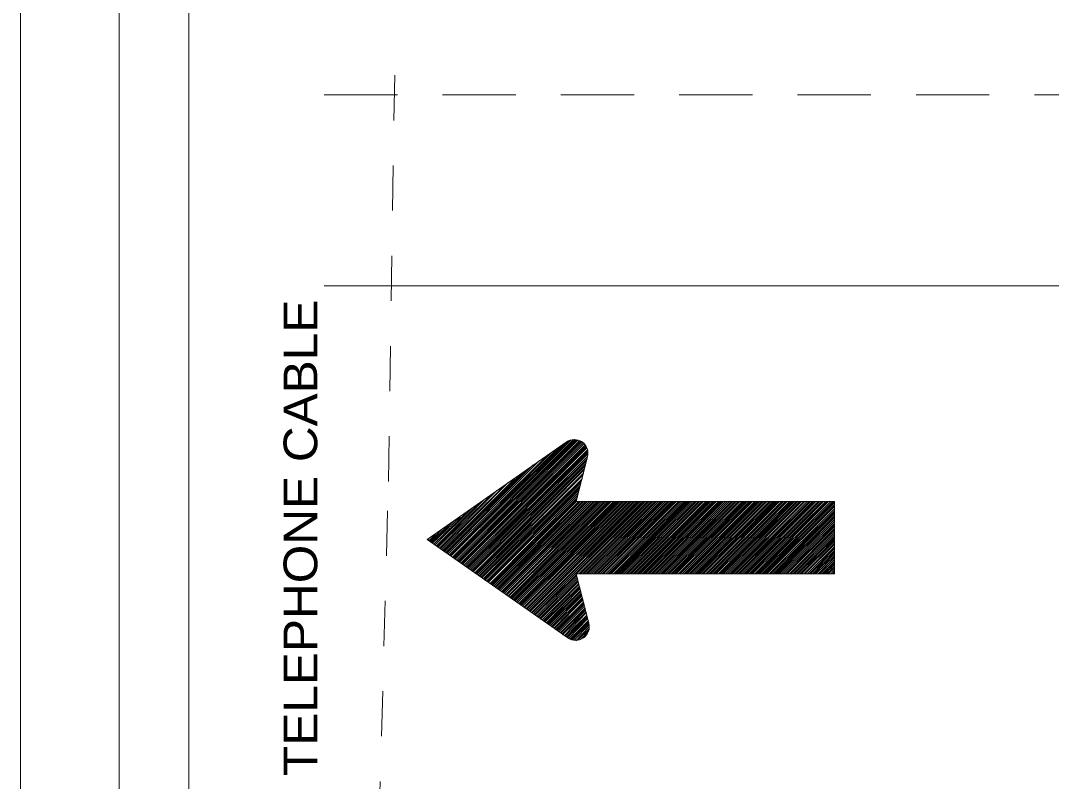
# Model space of a CAD drawing. Extents: x -50.5 to -21, y 43.3 to 54.
# Drawn here: x -34.735 to -32.454, y 49.59 to 51.276 of the extents above; entities that cross this region are included whole.
import ezdxf
from ezdxf.enums import TextEntityAlignment as Align

# ---------------------------------------------------------------- set-up
doc = ezdxf.new("R2010")
doc.units = 0
doc.header["$LTSCALE"] = 0.027
doc.linetypes.add('LONG_DASHED', pattern=[7.5, 6, -1.5])
doc.linetypes.add('MEDIUM_DASHED', pattern=[4.5, 3, -1.5])
doc.layers.add('1', color=7, linetype='Continuous', lineweight=13)

msp = doc.modelspace()

# ---------------------------------------------------------------- linework, layer by layer
at = {"layer": '1', "linetype": 'LONG_DASHED'}
msp.add_line((-34.06349, 51.11103), (-25.65386, 51.11103), dxfattribs=at)
at = {"layer": '1'}
for p, q in [((-34.06349, 50.68775), (-25.65386, 50.68775)), ((-33.83558, 50.12608), (-33.52803, 50.34206)), ((-33.78234, 50.08971), (-33.5327, 50.33833)), ((-33.77945, 50.08691), (-33.52253, 50.34485)), ((-33.77665, 50.08598), (-33.51684, 50.34672)), ((-33.77488, 50.08402), (-33.51134, 50.34774)), ((-33.77292, 50.08319), (-33.50752, 50.34774)), ((-33.77012, 50.08141), (-33.50472, 50.34672)), ((-33.76835, 50.07852), (-33.50099, 50.34672)), ((-33.7663, 50.07749), (-33.4981, 50.34485)), ((-33.76368, 50.07573), (-33.4953, 50.34383)), ((-33.76089, 50.07377), (-33.4926, 50.34299)), ((-33.75893, 50.07199), (-33.49073, 50.3401)), ((-33.75613, 50.07199), (-33.48887, 50.33833)), ((-33.75333, 50.0692), (-33.48598, 50.33553)), ((-33.75045, 50.06817), (-33.48513, 50.33376)), ((-33.74867, 50.06528), (-33.48337, 50.33161)), ((-33.78886, 50.09437), (-33.57298, 50.30933)), ((-33.78709, 50.09148), (-33.55984, 50.31958)), ((-33.78504, 50.09074), (-33.54584, 50.329)), ((-33.74671, 50.06351), (-33.48234, 50.329)), ((-33.74494, 50.06267), (-33.48057, 50.32508)), ((-33.74215, 50.06071), (-33.48057, 50.32229)), ((-33.73935, 50.05875), (-33.48057, 50.31865)), ((-33.73748, 50.05698), (-33.48057, 50.31501)), ((-33.73459, 50.05595), (-33.48057, 50.31035)), ((-33.79437, 50.09717), (-33.60096, 50.29161)), ((-33.79166, 50.09624), (-33.58697, 50.30103)), ((-33.73272, 50.05521), (-33.48131, 50.30457)), ((-33.72993, 50.05232), (-33.48337, 50.3)), ((-33.72816, 50.05045), (-33.48411, 50.29431)), ((-33.72536, 50.04952), (-33.48598, 50.28956)), ((-33.80108, 50.10193), (-33.64115, 50.26158)), ((-33.79903, 50.10006), (-33.62716, 50.27193)), ((-33.79716, 50.09904), (-33.6142, 50.28125)), ((-33.72247, 50.04765), (-33.487, 50.28312)), ((-33.7206, 50.04579), (-33.48887, 50.27939)), ((-33.71873, 50.04402), (-33.4898, 50.27286)), ((-33.71594, 50.04299), (-33.49176, 50.26829)), ((-33.71417, 50.04122), (-33.49176, 50.26158)), ((-33.80565, 50.10547), (-33.66745, 50.24283)), ((-33.80285, 50.1037), (-33.65523, 50.25328)), ((-33.71118, 50.03926), (-33.49353, 50.25692)), ((-33.70941, 50.0373), (-33.4953, 50.25141)), ((-33.70764, 50.03544), (-33.49633, 50.24666)), ((-33.70372, 50.03469), (-33.4981, 50.24032)), ((-33.81115, 50.10939), (-33.6944, 50.22418)), ((-33.80761, 50.10743), (-33.68144, 50.23454)), ((-33.70195, 50.03255), (-33.50006, 50.23556)), ((-33.69999, 50.0318), (-33.50099, 50.22987)), ((-33.69617, 50.029), (-33.50202, 50.22418)), ((-33.6944, 50.02798), (-33.50286, 50.21952)), ((-33.81777, 50.11405), (-33.73562, 50.19537)), ((-33.81507, 50.112), (-33.72247, 50.2047)), ((-33.81218, 50.11125), (-33.70941, 50.21486)), ((-33.69262, 50.02621), (-33.50472, 50.21309)), ((-33.69076, 50.02425), (-33.50472, 50.2102)), ((-33.68787, 50.02248), (-33.50006, 50.2102)), ((-33.68498, 50.02145), (-33.49633, 50.2102)), ((-33.68321, 50.01958), (-33.49176, 50.2102)), ((-33.68144, 50.01781), (-33.48887, 50.2102)), ((-33.67864, 50.01679), (-33.48411, 50.2102)), ((-33.67668, 50.01502), (-33.48057, 50.2102)), ((-33.67388, 50.01306), (-33.47581, 50.2102)), ((-33.67099, 50.01128), (-33.47199, 50.2102)), ((-33.66922, 50.00923), (-33.46732, 50.2102)), ((-33.66642, 50.00848), (-33.46462, 50.2102)), ((-33.66446, 50.00662), (-33.46005, 50.2102)), ((-33.66167, 50.00457), (-33.45613, 50.2102)), ((-33.65989, 50.0028), (-33.4524, 50.2102)), ((-33.657, 50.00094), (-33.44783, 50.2102)), ((-33.65523, 50), (-33.44401, 50.2102)), ((-33.65244, 49.99804), (-33.44028, 50.2102)), ((-33.65047, 49.99627), (-33.43562, 50.2102)), ((-33.64768, 49.99524), (-33.43189, 50.2102)), ((-33.64488, 49.99347), (-33.42806, 50.2102)), ((-33.64302, 49.99161), (-33.4234, 50.2102)), ((-33.64115, 49.98974), (-33.41967, 50.2102)), ((-33.63826, 49.98788), (-33.41585, 50.2102)), ((-33.63546, 49.98685), (-33.41231, 50.2102)), ((-33.63276, 49.98406), (-33.40857, 50.2102)), ((-33.63089, 49.98228), (-33.40391, 50.2102)), ((-33.62903, 49.98126), (-33.40009, 50.2102)), ((-33.62716, 49.98033), (-33.39542, 50.2102)), ((-33.62427, 49.97855), (-33.3917, 50.2102)), ((-33.62147, 49.97659), (-33.38787, 50.2102)), ((-33.6197, 49.97473), (-33.38414, 50.2102)), ((-33.6169, 49.97287), (-33.37958, 50.2102)), ((-33.61495, 49.97184), (-33.37584, 50.2102)), ((-33.61215, 49.97007), (-33.37118, 50.2102)), ((-33.60944, 49.96829), (-33.36736, 50.2102)), ((-33.60748, 49.96634), (-33.36372, 50.2102)), ((-33.60478, 49.96457), (-33.3599, 50.2102)), ((-33.60273, 49.96354), (-33.35616, 50.2102)), ((-33.60096, 49.96177), (-33.35244, 50.2102)), ((-33.59816, 49.9599), (-33.34787, 50.2102)), ((-33.50472, 50.05045), (-33.34395, 50.2102)), ((-33.50006, 50.05045), (-33.33938, 50.2102)), ((-33.49633, 50.05045), (-33.33565, 50.2102)), ((-33.49176, 50.05045), (-33.33183, 50.2102)), ((-33.48887, 50.05045), (-33.32819, 50.2102)), ((-33.48411, 50.05045), (-33.32343, 50.2102)), ((-33.48057, 50.05045), (-33.31886, 50.2102)), ((-33.47581, 50.05045), (-33.31597, 50.2102)), ((-33.47199, 50.05045), (-33.31225, 50.2102)), ((-33.46732, 50.05045), (-33.30767, 50.2102)), ((-33.46462, 50.05045), (-33.30385, 50.2102)), ((-33.46005, 50.05045), (-33.30012, 50.2102)), ((-33.45716, 50.05045), (-33.29546, 50.2102)), ((-33.4524, 50.05045), (-33.29173, 50.2102)), ((-33.44783, 50.05045), (-33.2879, 50.2102)), ((-33.44504, 50.05045), (-33.28427, 50.2102)), ((-33.44028, 50.05045), (-33.27951, 50.2102)), ((-33.43562, 50.05045), (-33.27569, 50.2102)), ((-33.43189, 50.05045), (-33.27112, 50.2102)), ((-33.42806, 50.05045), (-33.26645, 50.2102)), ((-33.4234, 50.05045), (-33.26272, 50.2102)), ((-33.41967, 50.05045), (-33.25899, 50.2102)), ((-33.41585, 50.05045), (-33.25527, 50.2102)), ((-33.41231, 50.05045), (-33.25153, 50.2102)), ((-33.40857, 50.05045), (-33.24771, 50.2102)), ((-33.40466, 50.05045), (-33.24314, 50.2102)), ((-33.40009, 50.05045), (-33.23941, 50.2102)), ((-33.39542, 50.05045), (-33.23475, 50.2102)), ((-33.3917, 50.05045), (-33.23195, 50.2102)), ((-33.38787, 50.05045), (-33.2272, 50.2102)), ((-33.38414, 50.05045), (-33.22356, 50.2102)), ((-33.37958, 50.05045), (-33.2188, 50.2102)), ((-33.37584, 50.05045), (-33.21498, 50.2102)), ((-33.37118, 50.05045), (-33.21144, 50.2102)), ((-33.36736, 50.05045), (-33.20771, 50.2102)), ((-33.36372, 50.05045), (-33.20304, 50.2102)), ((-33.3599, 50.05045), (-33.19922, 50.2102)), ((-33.35616, 50.05045), (-33.19549, 50.2102)), ((-33.35244, 50.05045), (-33.19083, 50.2102)), ((-33.34787, 50.05045), (-33.187, 50.2102)), ((-33.34395, 50.05045), (-33.18327, 50.2102)), ((-33.33938, 50.05045), (-33.17973, 50.2102)), ((-33.33565, 50.05045), (-33.17497, 50.2102)), ((-33.33183, 50.05045), (-33.17106, 50.2102)), ((-33.32819, 50.05045), (-33.16649, 50.2102)), ((-33.32343, 50.05045), (-33.16182, 50.2102)), ((-33.31886, 50.05045), (-33.15893, 50.2102)), ((-33.31597, 50.05045), (-33.15427, 50.2102)), ((-33.31225, 50.05045), (-33.15157, 50.2102)), ((-33.30767, 50.05045), (-33.147, 50.2102)), ((-33.30385, 50.05045), (-33.14308, 50.2102)), ((-33.30012, 50.05045), (-33.13851, 50.2102)), ((-33.29546, 50.05045), (-33.13478, 50.2102)), ((-33.29173, 50.05045), (-33.13096, 50.2102)), ((-33.2879, 50.05045), (-33.12723, 50.2102)), ((-33.28427, 50.05045), (-33.12256, 50.2102)), ((-33.27951, 50.05045), (-33.11883, 50.2102)), ((-33.27569, 50.05045), (-33.11511, 50.2102)), ((-33.27112, 50.05045), (-33.11035, 50.2102)), ((-33.26645, 50.05045), (-33.1068, 50.2102)), ((-33.26272, 50.05045), (-33.10298, 50.2102)), ((-33.25993, 50.05045), (-33.09925, 50.2102)), ((-33.25527, 50.05045), (-33.09459, 50.2102)), ((-33.25153, 50.05045), (-33.09086, 50.2102)), ((-33.24771, 50.05045), (-33.08629, 50.2102)), ((-33.24314, 50.05045), (-33.0834, 50.2102)), ((-33.23941, 50.05045), (-33.07864, 50.2102)), ((-33.23568, 50.05045), (-33.07482, 50.2102)), ((-33.23195, 50.05045), (-33.07025, 50.2102)), ((-33.2272, 50.05045), (-33.06652, 50.2102)), ((-33.22356, 50.05045), (-33.06288, 50.2102)), ((-33.2188, 50.05045), (-33.05906, 50.2102)), ((-33.21601, 50.05045), (-33.05533, 50.2102)), ((-33.21144, 50.05045), (-33.05066, 50.2102)), ((-33.20771, 50.05045), (-33.04684, 50.2102)), ((-33.20304, 50.05045), (-33.04209, 50.2102)), ((-33.19922, 50.05045), (-33.03854, 50.2102)), ((-33.19549, 50.05045), (-33.03379, 50.2102)), ((-33.19083, 50.05045), (-33.03015, 50.2102)), ((-33.187, 50.05045), (-33.02633, 50.2102)), ((-33.18327, 50.05045), (-33.0226, 50.2102)), ((-33.17973, 50.05045), (-33.01793, 50.2102)), ((-33.17497, 50.05045), (-33.01514, 50.2102)), ((-33.17106, 50.05045), (-33.01038, 50.2102)), ((-33.16649, 50.05045), (-33.00684, 50.2102)), ((-33.16276, 50.05045), (-33.00208, 50.2102)), ((-33.15893, 50.05045), (-32.99919, 50.2102)), ((-33.15427, 50.05045), (-32.99462, 50.2102)), ((-33.15157, 50.05045), (-32.98996, 50.2102)), ((-33.147, 50.05045), (-32.98707, 50.2102)), ((-33.14308, 50.05045), (-32.9824, 50.2102)), ((-33.13935, 50.05045), (-32.97867, 50.2102)), ((-33.13478, 50.05045), (-32.97495, 50.2102)), ((-33.13096, 50.05045), (-32.97019, 50.2102)), ((-33.12723, 50.05045), (-32.96664, 50.2102)), ((-33.12256, 50.05045), (-32.96189, 50.2102)), ((-33.11883, 50.05045), (-32.95806, 50.2102)), ((-33.11511, 50.05045), (-32.9534, 50.2102)), ((-33.11035, 50.05045), (-32.9507, 50.2102)), ((-33.1068, 50.05045), (-32.94687, 50.2102)), ((-33.10298, 50.05045), (-32.94222, 50.2102)), ((-33.09925, 50.05045), (-32.93746, 50.2102)), ((-33.09459, 50.05045), (-32.93391, 50.2102)), ((-33.09086, 50.05045), (-32.93391, 50.20758)), ((-33.08704, 50.05045), (-32.93391, 50.20283)), ((-33.0834, 50.05045), (-32.93391, 50.19891)), ((-33.07864, 50.05045), (-32.93391, 50.19434)), ((-33.82337, 50.11769), (-33.76266, 50.17662)), ((-33.82057, 50.11591), (-33.74867, 50.18595)), ((-33.07482, 50.05045), (-32.93391, 50.18968)), ((-33.07025, 50.05045), (-32.93391, 50.18688)), ((-33.06652, 50.05045), (-32.93391, 50.18315)), ((-33.06288, 50.05045), (-32.93391, 50.17849)), ((-33.05906, 50.05045), (-32.93391, 50.17485)), ((-33.05533, 50.05045), (-32.93391, 50.17019)), ((-33.82906, 50.12244), (-33.80285, 50.14865)), ((-33.8271, 50.12049), (-33.78961, 50.15695)), ((-33.82514, 50.11871), (-33.77665, 50.16721)), ((-33.05151, 50.05045), (-32.93391, 50.16637)), ((-33.04684, 50.05045), (-32.93391, 50.16161)), ((-33.04209, 50.05045), (-32.93391, 50.15797)), ((-33.03854, 50.05045), (-32.93391, 50.15518)), ((-33.03379, 50.05045), (-32.93391, 50.15042)), ((-33.0309, 50.05045), (-32.93391, 50.14678)), ((-33.5243, 49.90852), (-33.83558, 50.12608)), ((-33.83381, 50.12524), (-33.83092, 50.12888)), ((-33.83176, 50.12347), (-33.81684, 50.1382)), ((-33.02633, 50.05045), (-32.93391, 50.14212)), ((-33.0226, 50.05045), (-32.93391, 50.1382)), ((-33.01793, 50.05045), (-32.93391, 50.13364)), ((-33.01514, 50.05045), (-32.93391, 50.12991)), ((-33.01038, 50.05045), (-32.93391, 50.12608)), ((-33.00684, 50.05045), (-32.93391, 50.12244)), ((-33.00208, 50.05045), (-32.93391, 50.11769)), ((-32.99919, 50.05045), (-32.93391, 50.11489)), ((-32.99462, 50.05045), (-32.93391, 50.11023)), ((-32.98996, 50.05045), (-32.93391, 50.1065)), ((-32.98707, 50.05045), (-32.93391, 50.10193)), ((-32.9824, 50.05045), (-32.93391, 50.09801)), ((-32.97867, 50.05045), (-32.93391, 50.09437)), ((-32.97495, 50.05045), (-32.93391, 50.08971)), ((-32.97019, 50.05045), (-32.93391, 50.08598)), ((-32.96664, 50.05045), (-32.93391, 50.08216)), ((-32.96189, 50.05045), (-32.93391, 50.07749)), ((-32.95806, 50.05045), (-32.93391, 50.07377)), ((-32.95443, 50.05045), (-32.93391, 50.07003)), ((-32.9507, 50.05045), (-32.93391, 50.06528)), ((-32.94687, 50.05045), (-32.93391, 50.06267)), ((-32.94222, 50.05045), (-32.93391, 50.058)), ((-33.59629, 49.95888), (-33.50574, 50.04765)), ((-33.5935, 49.95608), (-33.50472, 50.04579)), ((-33.59154, 49.95422), (-33.50388, 50.04197)), ((-33.58874, 49.95328), (-33.50286, 50.03926)), ((-33.58697, 49.95132), (-33.50202, 50.03544)), ((-32.93746, 50.05045), (-32.93391, 50.05418)), ((-32.93466, 50.05045), (-32.93391, 50.05045)), ((-33.58417, 49.95058), (-33.50099, 50.03255)), ((-33.58147, 49.94778), (-33.50006, 50.029)), ((-33.57858, 49.94582), (-33.50006, 50.02621)), ((-33.5768, 49.94489), (-33.4981, 50.02248)), ((-33.57475, 49.94302), (-33.4981, 50.01958)), ((-33.57205, 49.94116), (-33.49735, 50.01679)), ((-33.57018, 49.94013), (-33.49633, 50.01306)), ((-33.56748, 49.93836), (-33.49633, 50.01026)), ((-33.56543, 49.93734), (-33.49455, 50.00746)), ((-33.56272, 49.93556), (-33.49353, 50.00457)), ((-33.56077, 49.93277), (-33.49353, 50.00094)), ((-33.55806, 49.93184), (-33.49176, 49.99804)), ((-33.55526, 49.92987), (-33.49176, 49.9945)), ((-33.55349, 49.92801), (-33.49073, 49.99161)), ((-33.55144, 49.92614), (-33.48887, 49.98788)), ((-33.54874, 49.92512), (-33.48887, 49.98508)), ((-33.54584, 49.92437), (-33.48803, 49.98228)), ((-33.54407, 49.92157), (-33.487, 49.97855)), ((-33.54128, 49.91962), (-33.48598, 49.97473)), ((-33.53932, 49.91859), (-33.48598, 49.97184)), ((-33.53745, 49.91682), (-33.48513, 49.96923)), ((-33.53559, 49.91505), (-33.48411, 49.96531)), ((-33.53186, 49.91318), (-33.48337, 49.96354)), ((-33.53009, 49.91216), (-33.48234, 49.95888)), ((-33.52729, 49.91029), (-33.48131, 49.95608)), ((-33.52533, 49.90852), (-33.48057, 49.95328)), ((-33.52253, 49.90656), (-33.48057, 49.95058)), ((-33.51973, 49.90563), (-33.47861, 49.94675)), ((-33.51684, 49.9046), (-33.47758, 49.94386)), ((-33.51404, 49.90386), (-33.47758, 49.94013)), ((-33.51031, 49.90283), (-33.47674, 49.93734)), ((-33.50677, 49.9018), (-33.47674, 49.93277)), ((-33.50202, 49.90283), (-33.47674, 49.92801)), ((-33.49633, 49.9046), (-33.47861, 49.92335)), ((-33.48803, 49.90936), (-33.48337, 49.91402))]:
    msp.add_line(p, q, dxfattribs=at)
for points in [[(-20.98531, 54.04273), (-20.98531, 43.41773), (-34.73531, 43.41773), (-34.73531, 54.04273)], [(-34.5169, 44.00014), (-21.34105, 44.00014), (-21.34105, 52.90747), (-34.5169, 52.90747)], [(-21.47879, 52.77841), (-34.36284, 52.77841), (-34.36284, 44.11848), (-21.47879, 44.11848)]]:
    msp.add_lwpolyline(points, close=True, dxfattribs=at)
at = {"layer": '1', "linetype": 'MEDIUM_DASHED'}
msp.add_lwpolyline([(-32.45496, 48.24412), (-33.82495, 48.28721), (-33.95831, 48.89047), (-33.92129, 50.25477), (-33.90646, 51.21538)], dxfattribs=at)
at = {"layer": '1'}
msp.add_lwpolyline([(-33.48057, 50.30933), (-33.50574, 50.2102), (-32.93391, 50.2102), (-32.93391, 50.05045), (-33.50574, 50.05045), (-33.47758, 49.94116)], dxfattribs=at)
for centre, start_param, end_param in [((-33.51003, 50.31714), 1.3176972, 3.7548507), ((-33.50697, 49.9333), 5.6720722, 8.1107958)]:
    msp.add_ellipse(centre, major_axis=(0, -0.03047), ratio=0.999981, start_param=start_param, end_param=end_param, dxfattribs=at)

# ---------------------------------------------------------------- texts
at = {"layer": '1', "width": 1.1}
msp.add_text('TELEPHONE CABLE', height=0.0746, rotation=90, dxfattribs=at).set_placement((-34.07869, 50.12988), align=Align.CENTER)

doc.saveas('drawing.dxf')
